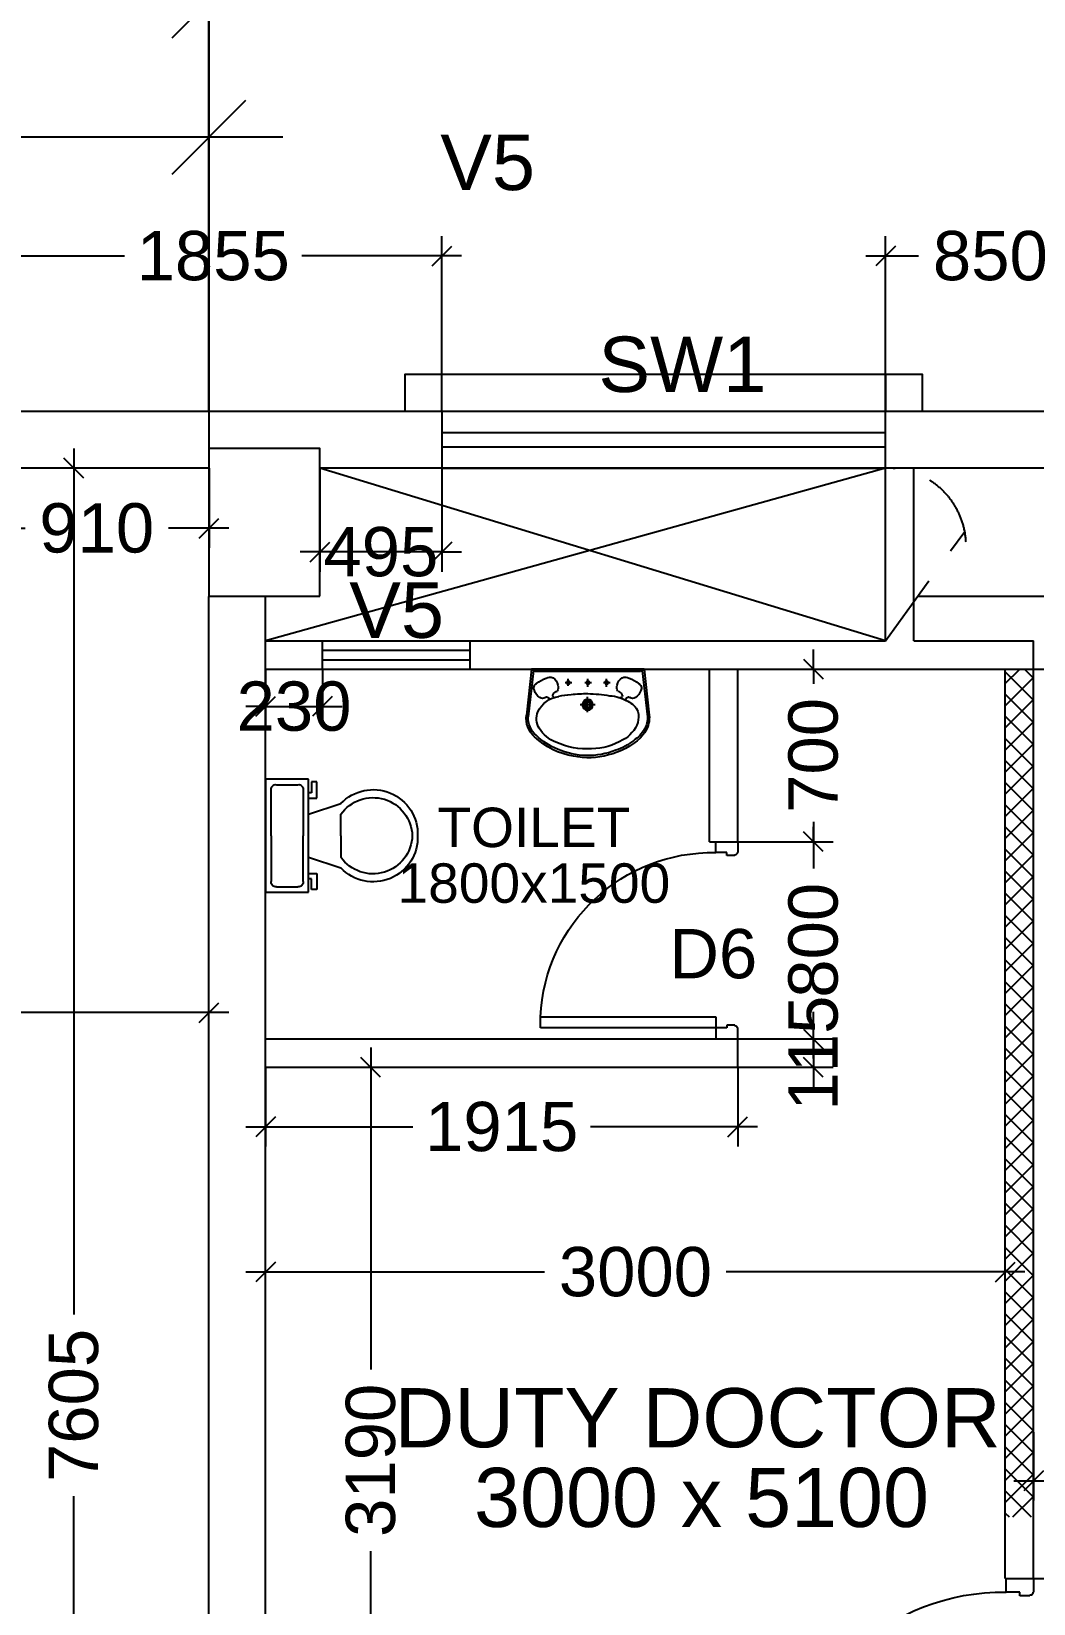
# Model space of a CAD drawing. Extents: x 7620542 to 7843793, y -6476226 to -6093835.
# Drawn here: x 7719659 to 7723724, y -6341852 to -6335474 of the extents above; entities that cross this region are included whole.
import ezdxf
from ezdxf.enums import TextEntityAlignment as Align

# ---------------------------------------------------------------- set-up
doc = ezdxf.new("R2010")
doc.units = 0
doc.header["$LTSCALE"] = 600
doc.header["$MEASUREMENT"] = 0
doc.header["$PDMODE"] = 35
doc.linetypes.add('DASHED', pattern=[0.75, 0.5, -0.25])
doc.layers.get('0').update_dxf_attribs({"linetype": 'CONTINUOUS'})
doc.layers.get('Defpoints').update_dxf_attribs({"linetype": 'CONTINUOUS'})
for name, color, linetype in [('chajja', 7, 'CONTINUOUS'), ('DIM', 8, 'CONTINUOUS'), ('DIM-TEXT', 8, 'CONTINUOUS'), ('DOOR', 32, 'CONTINUOUS'), ('Ele Proje.', 7, 'CONTINUOUS'), ('Fixed Glass', 171, 'CONTINUOUS'), ('joinery', 7, 'CONTINUOUS'), ('LA-column', 3, 'CONTINUOUS'), ('PARTI', 21, 'CONTINUOUS'), ('Parti Hat', 35, 'CONTINUOUS'), ('Room Dim', 1, 'CONTINUOUS'), ('TEXT', 6, 'CONTINUOUS'), ('Toi-Euip', 8, 'CONTINUOUS'), ('toi-fix', 46, 'CONTINUOUS'), ('Walls', 7, 'CONTINUOUS'), ('WIN', 151, 'CONTINUOUS'), ('Working Dim', 5, 'CONTINUOUS')]:
    doc.layers.add(name, color=color, linetype=linetype)
doc.styles.add('ari', font='arial.ttf')
doc.styles.add('ARIAL', font='arial.ttf')
doc.styles.add('RT', font='romant.shx')
doc.styles.get("Standard").update_dxf_attribs({"font": 'romans.shx'})
doc.dimstyles.new('int. dim', dxfattribs={"dimtxt": 450, "dimasz": 80, "dimexe": 80, "dimexo": 0, "dimgap": 70, "dimtad": 0, "dimdec": 0, "dimzin": 12, "dimdsep": 46, "dimtxsty": 'ari', "dimblk": 'OBLIQUE', "dimcen": 2, "dimdle": 80, "dimclrd": 256, "dimclre": 256, "dimclrt": 6, "dimadec": 0, "dimazin": 0, "dimtfac": 1, "dimtdec": 0, "dimtix": 1, "dimtmove": 2, "dimatfit": 3, "dimfxl": 1, "dimtolj": 1, "dimtzin": 0, "dimlwd": -1, "dimlwe": -1, "dimarcsym": 0})
doc.dimstyles.new('STANDARD$0', dxfattribs={"dimscale": 0, "dimtxt": 150, "dimasz": 125, "dimexe": 0.75, "dimexo": 1, "dimgap": 25, "dimtad": 1, "dimdec": 0, "dimdsep": 46, "dimtxsty": 'Standard', "dimblk1": 'DOT', "dimblk2": 'DOT', "dimsah": 1, "dimcen": 2.5, "dimclrd": 1, "dimclre": 1, "dimclrt": 3, "dimadec": 0, "dimazin": 0, "dimtfac": 1, "dimtdec": 0, "dimtmove": 0, "dimatfit": 3, "dimldrblk": 'DOT', "dimfxl": 1, "dimtolj": 1, "dimtzin": 0, "dimarcsym": 0})
doc.dimstyles.new('TEXT', dxfattribs={"dimscale": 0, "dimtxt": 600, "dimasz": 300, "dimexe": 300, "dimexo": 30, "dimgap": 50, "dimtad": 0, "dimdec": 0, "dimzin": 0, "dimdsep": 46, "dimtxsty": 'RT', "dimblk": 'OBLIQUE', "dimcen": 0.09, "dimdle": 300, "dimclrd": 256, "dimclre": 256, "dimclrt": 170, "dimadec": 0, "dimazin": 0, "dimtfac": 1, "dimtdec": 0, "dimtofl": 0, "dimtmove": 2, "dimatfit": 3, "dimfxl": 1, "dimfrac": 2, "dimtolj": 1, "dimtzin": 0, "dimlwd": -1, "dimlwe": -1, "dimarcsym": 0})

# ---------------------------------------------------------------- blocks, each defined once
blk = doc.blocks.new('_Oblique')
at = {"color": 0, "linetype": 'ByBlock', "lineweight": -2}
blk.add_line((-0.5, -0.5), (0.5, 0.5), dxfattribs=at)
blk = doc.blocks.new('*D517')
at = {"layer": 'Defpoints', "color": 0, "transparency": 16777216}
for p in [(7719468.5, -6336384.5), (7719468.5, -6337015.5, 42.5), (7721323.7, -6337015.4, 43.3)]:
    blk.add_point(p, dxfattribs=at)
at = {"layer": 'Working Dim', "transparency": 16777216}
for p, q in [((7719468.5, -6337015.5), (7719468.5, -6336304.5)), ((7721323.7, -6337015.4), (7721323.7, -6336304.5)), ((7719388.5, -6336384.5), (7720036.1, -6336384.5)), ((7721403.7, -6336384.5), (7720756.1, -6336384.5))]:
    blk.add_line(p, q, dxfattribs=at)
at = {"layer": 'Working Dim', "transparency": 16777216, "xscale": 80, "yscale": 80, "zscale": 80, "rotation": 180}
blk.add_blockref('_Oblique', (7719468.5, -6336384.5), dxfattribs=at)
at = {"layer": 'Working Dim', "transparency": 16777216, "xscale": 80, "yscale": 80, "zscale": 80}
blk.add_blockref('_Oblique', (7721323.7, -6336384.5), dxfattribs=at)
at = {"layer": 'Working Dim', "color": 6, "transparency": 16777216, "insert": (7720396.1, -6336384.5), "char_height": 200, "attachment_point": 5, "style": 'ari'}
blk.add_mtext('\\A1;1855', dxfattribs=at)
blk = doc.blocks.new('*D544')
at = {"layer": 'Defpoints', "color": 0, "transparency": 16777216}
for p in [(7720828.9, -6337245.4, 42), (7721323.7, -6337245.4, 43.3), (7720828.9, -6337585.5)]:
    blk.add_point(p, dxfattribs=at)
at = {"layer": 'Working Dim', "transparency": 16777216}
for p, q in [((7720828.9, -6337245.4), (7720828.9, -6337665.5)), ((7721323.7, -6337245.4), (7721323.7, -6337665.5)), ((7720828.9, -6337585.5), (7720748.9, -6337585.5)), ((7721323.7, -6337585.5), (7720828.9, -6337585.5)), ((7721323.7, -6337585.5), (7721403.7, -6337585.5))]:
    blk.add_line(p, q, dxfattribs=at)
at = {"layer": 'Working Dim', "transparency": 16777216, "xscale": 80, "yscale": 80, "zscale": 80}
blk.add_blockref('_Oblique', (7720828.9, -6337585.5), dxfattribs=at)
at = {"layer": 'Working Dim', "transparency": 16777216, "xscale": 80, "yscale": 80, "zscale": 80, "rotation": 180}
blk.add_blockref('_Oblique', (7721323.7, -6337585.5), dxfattribs=at)
at = {"layer": 'Working Dim', "color": 6, "transparency": 16777216, "insert": (7721076.3, -6337585.5), "char_height": 200, "attachment_point": 5, "style": 'ari'}
blk.add_mtext('\\A1;495', dxfattribs=at)
blk = doc.blocks.new('*D427')
at = {"layer": 'Defpoints', "color": 0, "transparency": 16777216}
for p in [(7716664.1, -6339454), (7716664.1, -6339679.3, 10.3), (7720378.9, -6339679.3, 5.1)]:
    blk.add_point(p, dxfattribs=at)
at = {"layer": 'Working Dim', "transparency": 16777216}
for p, q in [((7716664.1, -6339679.3), (7716664.1, -6339374)), ((7720378.9, -6339679.3), (7720378.9, -6339374)), ((7716584.1, -6339454), (7718152.2, -6339454)), ((7720458.9, -6339454), (7718890.8, -6339454))]:
    blk.add_line(p, q, dxfattribs=at)
at = {"layer": 'Working Dim', "transparency": 16777216, "xscale": 80, "yscale": 80, "zscale": 80, "rotation": 180}
blk.add_blockref('_Oblique', (7716664.1, -6339454), dxfattribs=at)
at = {"layer": 'Working Dim', "transparency": 16777216, "xscale": 80, "yscale": 80, "zscale": 80}
blk.add_blockref('_Oblique', (7720378.9, -6339454), dxfattribs=at)
at = {"layer": 'Working Dim', "color": 6, "transparency": 16777216, "insert": (7718521.5, -6339454), "char_height": 200, "attachment_point": 5, "style": 'ari'}
blk.add_mtext('\\A1;3715', dxfattribs=at)
blk = doc.blocks.new('*D836')
at = {"layer": 'Defpoints', "color": 0, "linetype": 'Continuous', "transparency": 16777216}
for p in [(7761439.3, -6335351), (7720379, -6337015.5), (7761439.3, -6337165.5, 3.9)]:
    blk.add_point(p, dxfattribs=at)
at = {"layer": 'DIM-TEXT', "transparency": 16777216}
for p, q in [((7720379, -6337015.5), (7720379, -6335051)), ((7761439.3, -6337165.5), (7761439.3, -6335051)), ((7720079, -6335351), (7734367.3, -6335351)), ((7761739.3, -6335351), (7747450.9, -6335351))]:
    blk.add_line(p, q, dxfattribs=at)
at = {"layer": 'DIM-TEXT', "linetype": 'Continuous', "transparency": 16777216, "xscale": 300, "yscale": 300, "zscale": 300, "rotation": 180}
blk.add_blockref('_Oblique', (7720379, -6335351), dxfattribs=at)
at = {"layer": 'DIM-TEXT', "linetype": 'Continuous', "transparency": 16777216, "xscale": 300, "yscale": 300, "zscale": 300}
blk.add_blockref('_Oblique', (7761439.3, -6335351), dxfattribs=at)
at = {"layer": 'DIM-TEXT', "color": 170, "linetype": 'Continuous', "transparency": 16777216, "insert": (7740909.1, -6335351), "char_height": 750, "attachment_point": 5, "style": 'ari'}
blk.add_mtext('\\A1;{\\H1.067x;M.I.C.U / I.C.U - (20 Beds)}', dxfattribs=at)
blk = doc.blocks.new('*D851')
at = {"layer": 'Defpoints', "color": 0, "transparency": 16777216}
for p in [(7761439.3, -6332733.4), (7641399, -6337015.4, 5.1), (7761439.3, -6337165.5, -25.1)]:
    blk.add_point(p, dxfattribs=at)
at = {"layer": 'DIM', "color": 8, "transparency": 16777216}
for p, q in [((7641399, -6337015.4), (7641399, -6332433.4)), ((7761439.3, -6337165.5), (7761439.3, -6332433.4)), ((7641099, -6332733.4), (7699470.2, -6332733.4)), ((7761739.3, -6332733.4), (7703368, -6332733.4))]:
    blk.add_line(p, q, dxfattribs=at)
at = {"layer": 'DIM', "color": 8, "transparency": 16777216, "xscale": 300, "yscale": 300, "zscale": 300, "rotation": 180}
blk.add_blockref('_Oblique', (7641399, -6332733.4), dxfattribs=at)
at = {"layer": 'DIM', "color": 8, "transparency": 16777216, "xscale": 300, "yscale": 300, "zscale": 300}
blk.add_blockref('_Oblique', (7761439.3, -6332733.4), dxfattribs=at)
at = {"layer": 'DIM', "color": 7, "transparency": 16777216, "insert": (7701419.1, -6332733.4), "char_height": 750, "attachment_point": 5, "style": 'ari'}
blk.add_mtext('\\A1;120.04m', dxfattribs=at)
blk = doc.blocks.new('*D854')
at = {"layer": 'Defpoints', "color": 0, "transparency": 16777216}
for p in [(7761439.3, -6333844.6), (7720379.1, -6337165.3), (7761439.3, -6337165.5)]:
    blk.add_point(p, dxfattribs=at)
at = {"layer": 'DIM', "color": 8, "transparency": 16777216}
for p, q in [((7720379.1, -6337165.3), (7720379.1, -6333544.6)), ((7761439.3, -6337165.5), (7761439.3, -6333544.6)), ((7720079.1, -6333844.6), (7739201.3, -6333844.6)), ((7761739.3, -6333844.6), (7742617.2, -6333844.6))]:
    blk.add_line(p, q, dxfattribs=at)
at = {"layer": 'DIM', "color": 8, "transparency": 16777216, "xscale": 300, "yscale": 300, "zscale": 300, "rotation": 180}
blk.add_blockref('_Oblique', (7720379.1, -6333844.6), dxfattribs=at)
at = {"layer": 'DIM', "color": 8, "transparency": 16777216, "xscale": 300, "yscale": 300, "zscale": 300}
blk.add_blockref('_Oblique', (7761439.3, -6333844.6), dxfattribs=at)
at = {"layer": 'DIM', "color": 7, "transparency": 16777216, "insert": (7740909.2, -6333844.6), "char_height": 750, "attachment_point": 5, "style": 'ari'}
blk.add_mtext('\\A1;41.06m', dxfattribs=at)
blk = doc.blocks.new('*D867')
at = {"layer": 'Defpoints', "color": 0, "transparency": 16777216}
for p in [(7720379.1, -6335903), (7716549.1, -6337015.4), (7720379.1, -6337015.4, -7.6)]:
    blk.add_point(p, dxfattribs=at)
at = {"layer": 'DIM', "color": 8, "transparency": 16777216}
for p, q in [((7716549.1, -6337015.4), (7716549.1, -6335603)), ((7720379.1, -6337015.4), (7720379.1, -6335603)), ((7716249.1, -6335903), (7717529.7, -6335903)), ((7720679.1, -6335903), (7719398.6, -6335903))]:
    blk.add_line(p, q, dxfattribs=at)
at = {"layer": 'DIM', "color": 8, "transparency": 16777216, "xscale": 300, "yscale": 300, "zscale": 300, "rotation": 180}
blk.add_blockref('_Oblique', (7716549.1, -6335903), dxfattribs=at)
at = {"layer": 'DIM', "color": 8, "transparency": 16777216, "xscale": 300, "yscale": 300, "zscale": 300}
blk.add_blockref('_Oblique', (7720379.1, -6335903), dxfattribs=at)
at = {"layer": 'DIM', "color": 7, "transparency": 16777216, "insert": (7718464.1, -6335903), "char_height": 500, "attachment_point": 5, "style": 'ari'}
blk.add_mtext('\\A1;3.83m', dxfattribs=at)
blk = doc.blocks.new('*D883')
at = {"layer": 'Defpoints', "color": 0, "transparency": 16777216}
for p in [(7723973.4, -6336384.5), (7723123.7, -6337015.4, 33.3), (7723973.4, -6337015.8, -14.8)]:
    blk.add_point(p, dxfattribs=at)
at = {"layer": 'Working Dim', "transparency": 16777216}
for p, q in [((7723123.7, -6337015.4), (7723123.7, -6336304.5)), ((7723973.4, -6337015.8), (7723973.4, -6336304.5)), ((7723043.7, -6336384.5), (7723257.8, -6336384.5)), ((7724053.4, -6336384.5), (7723839.3, -6336384.5))]:
    blk.add_line(p, q, dxfattribs=at)
at = {"layer": 'Working Dim', "transparency": 16777216, "xscale": 80, "yscale": 80, "zscale": 80, "rotation": 180}
blk.add_blockref('_Oblique', (7723123.7, -6336384.5), dxfattribs=at)
at = {"layer": 'Working Dim', "transparency": 16777216, "xscale": 80, "yscale": 80, "zscale": 80}
blk.add_blockref('_Oblique', (7723973.4, -6336384.5), dxfattribs=at)
at = {"layer": 'Working Dim', "color": 6, "transparency": 16777216, "insert": (7723548.6, -6336384.5), "char_height": 200, "attachment_point": 5, "style": 'ari'}
blk.add_mtext('\\A1;850', dxfattribs=at)
blk = doc.blocks.new('*D2118')
at = {"layer": 'Defpoints', "color": 0, "transparency": 16777216}
for p in [(7719851.6, -6337245.4), (7719830.7, -6344850.3), (7719851.6, -6344850.3)]:
    blk.add_point(p, dxfattribs=at)
at = {"layer": 'Working Dim', "transparency": 16777216}
for p, q in [((7719830.7, -6337165.4), (7719830.7, -6340679.3)), ((7719851.6, -6337245.4), (7719750.7, -6337245.4)), ((7719830.7, -6344930.3), (7719830.7, -6341416.4)), ((7719851.6, -6344850.3), (7719750.7, -6344850.3))]:
    blk.add_line(p, q, dxfattribs=at)
at = {"layer": 'Working Dim', "transparency": 16777216, "xscale": 80, "yscale": 80, "zscale": 80}
for p, rotation in [((7719830.7, -6337245.4), 90), ((7719830.7, -6344850.3), 270)]:
    blk.add_blockref('_Oblique', p, dxfattribs=dict(at, rotation=rotation))
at = {"layer": 'Working Dim', "color": 6, "transparency": 16777216, "insert": (7719830.7, -6341047.9), "char_height": 200, "attachment_point": 5, "rotation": 90, "style": 'ari'}
blk.add_mtext('\\A1;7605', dxfattribs=at)
blk = doc.blocks.new('1000')
at = {"layer": 'DOOR'}
for p, q in [((0, -100), (0, 0)), ((0, 0), (49.7, 0)), ((49.7, 0), (49.7, -2.2)), ((63.2, -49.5), (49.7, -49.5)), ((49.7, -49.5), (49.7, -100)), ((63.2, -13.5), (61, -13.5)), ((63.2, -13.5), (63.2, -49.5)), ((836.8, -13.5), (836.8, -49.5)), ((836.8, -13.5), (839, -13.5)), ((836.8, -49.5), (850.3, -49.5)), ((850.3, 0), (850.3, -2.2)), ((900, 0), (850.3, 0)), ((850.3, -49.5), (850.3, -100)), ((900, -100), (900, 0)), ((49.7, -100), (0, -100)), ((49.7, -100), (49.7, -900.6)), ((100.2, -100), (49.7, -100)), ((100.2, -900.6), (100.2, -100)), ((850.3, -100), (900, -100)), ((49.7, -900.6), (100.2, -900.6))]:
    blk.add_line(p, q, dxfattribs=at)
for centre, major_axis, start_param, end_param in [((49.7, -13.5), (-7.95, 7.95), 3.926991, 5.497787), ((850.3, -13.5), (7.95, 7.95), 0.785398, 2.356194)]:
    blk.add_ellipse(centre, major_axis=major_axis, ratio=1, start_param=start_param, end_param=end_param, dxfattribs=at)
at = {"layer": 'DOOR', "color": 145}
blk.add_ellipse((64.3, -115.3), major_axis=(-519.7, 589.8), ratio=1, start_param=2.464943, end_param=4.009476, dxfattribs=at)
blk = doc.blocks.new('A$C70ED7303')
at = {"layer": 'toi-fix', "color": 8}
for p, q in [((0, 0), (229, 0)), ((229, 0), (229, -174.4)), ((-229, 0), (0, 0)), ((-229, -174.4), (-229, 0)), ((-207.2, -43.6), (-207.2, -130.8)), ((0, -21.8), (-185.4, -21.8)), ((0, -21.8), (185.4, -21.8)), ((207.2, -43.6), (207.2, -130.8)), ((229, -174.4), (-229, -174.4)), ((-218.1, -207.2), (-218.1, -185.4)), ((-218.1, -185.4), (-174.4, -185.4)), ((-185.4, -152.6), (0, -152.6)), ((-174.4, -185.4), (-174.4, -174.4)), ((-152.6, -174.4), (-152.6, -207.2)), ((-87.2, -174.4), (-130.8, -305.3)), ((185.4, -152.6), (0, -152.6)), ((87.2, -174.4), (130.8, -305.3)), ((152.6, -174.4), (152.6, -207.2)), ((174.4, -185.4), (174.4, -174.4)), ((218.1, -185.4), (174.4, -185.4)), ((218.1, -207.2), (218.1, -185.4)), ((-152.6, -207.2), (-218.1, -207.2)), ((152.6, -207.2), (218.1, -207.2)), ((0, -305.3), (-87.2, -305.3)), ((0, -305.3), (87.2, -305.3))]:
    blk.add_line(p, q, dxfattribs=at)
for centre, major_axis, start_param, end_param in [((-188.1, -40.9), (13.6, -13.6), 2.214297, 4.068888), ((188.1, -40.9), (13.6, -13.6), 0.643501, 2.498091), ((-188.1, -133.6), (-13.6, -13.6), 5.35589, 7.21048), ((188.1, -133.6), (-13.6, -13.6), 0.643501, 2.498091), ((-6.6, -436.2), (-127.6, -127.6), 4.686239, 7.105146), ((4.7, -435.5), (-112.7, -112.7), 4.541602, 7.039318), ((6.6, -436.2), (55.8, -171.6), -0.351019, 2.067888), ((-4.7, -435.5), (-112.7, -112.7), 0.814663, 3.31238)]:
    blk.add_ellipse(centre, major_axis=major_axis, ratio=1, start_param=start_param, end_param=end_param, dxfattribs=at)
blk = doc.blocks.new('*D2273')
at = {"layer": 'Defpoints', "color": 0, "transparency": 16777216}
for p in [(7723723.9, -6341156.8, 3.4), (7735781.4, -6341156.8, 3.4), (7735781.4, -6341353.9)]:
    blk.add_point(p, dxfattribs=at)
at = {"layer": 'Working Dim', "transparency": 16777216}
for p, q in [((7723723.9, -6341156.8), (7723723.9, -6341433.9)), ((7735781.4, -6341156.8), (7735781.4, -6341433.9)), ((7723643.9, -6341353.9), (7729316.1, -6341353.9)), ((7735861.4, -6341353.9), (7730189.2, -6341353.9))]:
    blk.add_line(p, q, dxfattribs=at)
at = {"layer": 'Working Dim', "transparency": 16777216, "xscale": 80, "yscale": 80, "zscale": 80, "rotation": 180}
blk.add_blockref('_Oblique', (7723723.9, -6341353.9), dxfattribs=at)
at = {"layer": 'Working Dim', "transparency": 16777216, "xscale": 80, "yscale": 80, "zscale": 80}
blk.add_blockref('_Oblique', (7735781.4, -6341353.9), dxfattribs=at)
at = {"layer": 'Working Dim', "color": 6, "transparency": 16777216, "insert": (7729752.6, -6341353.9), "char_height": 200, "attachment_point": 5, "style": 'ari'}
blk.add_mtext('\\A1;12060', dxfattribs=at)
blk = doc.blocks.new('*D2536')
at = {"layer": 'Defpoints', "color": 0, "transparency": 16777216}
for p in [(7719468.2, -6337245.4, -14.8), (7720379.1, -6337245.4, -14.8), (7720379.1, -6337489.1)]:
    blk.add_point(p, dxfattribs=at)
at = {"layer": 'Working Dim', "transparency": 16777216}
for p, q in [((7719468.2, -6337245.4), (7719468.2, -6337569.1)), ((7720379.1, -6337245.4), (7720379.1, -6337569.1)), ((7719388.2, -6337489.1), (7719633.1, -6337489.1)), ((7720459.1, -6337489.1), (7720214.3, -6337489.1))]:
    blk.add_line(p, q, dxfattribs=at)
at = {"layer": 'Working Dim', "transparency": 16777216, "xscale": 80, "yscale": 80, "zscale": 80, "rotation": 180}
blk.add_blockref('_Oblique', (7719468.2, -6337489.1), dxfattribs=at)
at = {"layer": 'Working Dim', "transparency": 16777216, "xscale": 80, "yscale": 80, "zscale": 80}
blk.add_blockref('_Oblique', (7720379.1, -6337489.1), dxfattribs=at)
at = {"layer": 'Working Dim', "color": 6, "transparency": 16777216, "insert": (7719923.7, -6337489.1), "char_height": 200, "attachment_point": 5, "style": 'ari'}
blk.add_mtext('\\A1;910', dxfattribs=at)
blk = doc.blocks.new('A$C1E9F72C1')
at = {"layer": 'Toi-Euip', "color": 8}
for p, q in [((-228.2, 0), (-249, -186.3)), ((-228.2, 0), (228.2, 0)), ((228.2, 0), (249, -186.3)), ((-220.9, -6.6), (-241.8, -193.1)), ((-212.9, -9.7), (208.6, -9.7)), ((-63.8, -54.9), (-90.3, -54.9)), ((-76, -72.5), (-76, -39.7)), ((11.6, -54.9), (-14.9, -54.9)), ((-0.6, -72.5), (-0.6, -39.7)), ((91.5, -54.9), (65.1, -54.9)), ((79.3, -67.3), (79.3, -39.7)), ((220.8, -6.2), (241.8, -193.1)), ((0.9, -174.9), (0.9, -113)), ((-29.6, -144.6), (31.2, -144.6))]:
    blk.add_line(p, q, dxfattribs=at)
for centre, radius in [((-76, -54.9), 6.49), ((-0.6, -54.9), 6.49), ((79.3, -54.9), 6.49), ((0.9, -144.6), 21.7), ((0.9, -144.6), 15.6), ((0.9, -144.6), 11)]:
    blk.add_circle(centre, radius, dxfattribs=at)
for centre, radius, start, end in [((-208.1, 14.7), 24.9, 216.2215, 258.85487), ((207.9, 16.2), 26, 271.42036, 321.25129), ((-196.3, -76.7), 20.9, 116.80905, 207.50919), ((-125, -156.3), 127.2, 109.58641, 129.40175), ((-151.5, -66.7), 34.3, 68.64386, 118.08079), ((-167.5, -75.4), 49.6, 12.80704, 54.9415), ((169.6, -75.4), 49.6, 125.0585, 167.19296), ((153.6, -66.7), 34.3, 61.91921, 111.35614), ((127.1, -156.3), 127.2, 50.59825, 70.41359), ((198.5, -76.7), 20.9, 332.49081, 63.19095), ((-160.4, -68.2), 57.4, 198.35041, 235.03309), ((-181.8, -101.4), 18, 230.4642, 309.53581), ((-164.3, -121.5), 8.67, 53.89261, 133.95969), ((-76.5, -275.6), 168.3, 94.02807, 120.40977), ((-162.9, -122.5), 8.8, 329.67126, 65.48955), ((-131.5, -107.7), 8.62, 142.69611, 276.84736), ((-114.5, -115.3), 27, 106.38602, 151.72849), ((-150, -73.3), 32.2, 330.07912, 16.03456), ((34.9, -905.9), 807.6, 92.47999, 98.77724), ((-3.2, -837.5), 738.4, 84.45177, 89.75687), ((46.1, -400.7), 299, 76.17326, 85.7679), ((102.1, -220), 110.7, 24.97787, 81.97978), ((152.1, -73.3), 32.2, 163.96544, 209.92088), ((116.6, -115.3), 27, 28.27151, 73.61398), ((134.9, -107.4), 7.45, 281.31974, 41.70163), ((164.3, -121.7), 7.8, 112.06932, 194.84772), ((166.5, -121.5), 8.67, 46.04031, 126.10739), ((183.9, -101.4), 18, 230.46419, 309.5358), ((162.5, -68.2), 57.4, 304.96691, 341.64959), ((-165.7, -196.5), 84, 173.00409, 196.76082), ((-110.1, -193), 95.5, 167.34537, 194.41456), ((-129.4, -204.5), 80.8, 113.61868, 156.30705), ((136.7, -201.5), 71.5, 327.59194, 23.22206), ((149.6, -199.6), 100.3, 311.38312, 7.60576), ((-141.4, -199.1), 106.9, 191.44792, 227.66), ((-163.3, -200.1), 78.8, 174.85979, 213.20886), ((-120.4, -183.5), 124.2, 208.78543, 238.15851), ((-82.7, -174.7), 127.1, 199.30539, 242.2025), ((77.5, -165.5), 140.9, 291.68677, 328.13967), ((146.7, -197.7), 95.2, 311.91048, 2.7762), ((-15.6, -66.9), 289.4, 226.88006, 256.31993), ((-54.2, -135.8), 202, 229.31459, 253.01061), ((-13.2, -73.3), 249.6, 238.9436, 269.48126), ((4.7, -23.5), 300.1, 266.15461, 294.58929), ((11.5, -60.2), 296.4, 278.97703, 313.61545), ((18.1, -68), 277.7, 292.33265, 313.78267), ((0.4, -45.6), 305.3, 248.15029, 293.80492), ((-3.9, -83.4), 276.6, 253.14844, 282.86095)]:
    blk.add_arc(centre, radius, start, end, dxfattribs=at)
blk = doc.blocks.new('*D2596')
at = {"layer": 'Defpoints', "color": 0, "transparency": 16777216}
for p in [(7720608.9, -6339675.8, -11.1), (7722523.9, -6339675.8, -11.1), (7722523.9, -6339917.8)]:
    blk.add_point(p, dxfattribs=at)
at = {"layer": 'Working Dim', "transparency": 16777216}
for p, q in [((7720608.9, -6339675.8), (7720608.9, -6339997.8)), ((7722523.9, -6339675.8), (7722523.9, -6339997.8)), ((7720528.9, -6339917.8), (7721206.4, -6339917.8)), ((7722603.9, -6339917.8), (7721926.4, -6339917.8))]:
    blk.add_line(p, q, dxfattribs=at)
at = {"layer": 'Working Dim', "transparency": 16777216, "xscale": 80, "yscale": 80, "zscale": 80, "rotation": 180}
blk.add_blockref('_Oblique', (7720608.9, -6339917.8), dxfattribs=at)
at = {"layer": 'Working Dim', "transparency": 16777216, "xscale": 80, "yscale": 80, "zscale": 80}
blk.add_blockref('_Oblique', (7722523.9, -6339917.8), dxfattribs=at)
at = {"layer": 'Working Dim', "color": 6, "transparency": 16777216, "insert": (7721566.4, -6339917.8), "char_height": 200, "attachment_point": 5, "style": 'ari'}
blk.add_mtext('\\A1;1915', dxfattribs=at)
blk = doc.blocks.new('*D2597')
at = {"layer": 'Defpoints', "color": 0, "transparency": 16777216}
for p in [(7722523.9, -6338060.8, -11.1), (7722523.8, -6338760.9, -10.4), (7722830.6, -6338760.9)]:
    blk.add_point(p, dxfattribs=at)
at = {"layer": 'Working Dim', "transparency": 16777216}
for p, q in [((7722830.6, -6338060.8), (7722830.6, -6337980.8)), ((7722523.9, -6338060.8), (7722910.6, -6338060.8)), ((7722830.6, -6338060.8), (7722830.6, -6338121)), ((7722830.6, -6338760.9), (7722830.6, -6338700.6)), ((7722523.8, -6338760.9), (7722910.6, -6338760.9)), ((7722830.6, -6338760.9), (7722830.6, -6338840.9))]:
    blk.add_line(p, q, dxfattribs=at)
at = {"layer": 'Working Dim', "transparency": 16777216, "xscale": 80, "yscale": 80, "zscale": 80}
for p, rotation in [((7722830.6, -6338060.8), 270), ((7722830.6, -6338760.9), 90)]:
    blk.add_blockref('_Oblique', p, dxfattribs=dict(at, rotation=rotation))
at = {"layer": 'Working Dim', "color": 6, "transparency": 16777216, "insert": (7722830.6, -6338410.8), "char_height": 200, "attachment_point": 5, "rotation": 90, "style": 'ari'}
blk.add_mtext('\\A1;700', dxfattribs=at)
blk = doc.blocks.new('*D2598')
at = {"layer": 'Defpoints', "color": 0, "transparency": 16777216}
for p in [(7722523.8, -6338760.9, -10.4), (7722523.9, -6339560.8, -10.4), (7722830.6, -6339560.8)]:
    blk.add_point(p, dxfattribs=at)
at = {"layer": 'Working Dim', "transparency": 16777216}
for p, q in [((7722830.6, -6338680.9), (7722830.6, -6338870.1)), ((7722523.8, -6338760.9), (7722910.6, -6338760.9)), ((7722830.6, -6339640.8), (7722830.6, -6339451.6)), ((7722523.9, -6339560.8), (7722910.6, -6339560.8))]:
    blk.add_line(p, q, dxfattribs=at)
at = {"layer": 'Working Dim', "transparency": 16777216, "xscale": 80, "yscale": 80, "zscale": 80}
for p, rotation in [((7722830.6, -6338760.9), 90), ((7722830.6, -6339560.8), 270)]:
    blk.add_blockref('_Oblique', p, dxfattribs=dict(at, rotation=rotation))
at = {"layer": 'Working Dim', "color": 6, "transparency": 16777216, "insert": (7722830.6, -6339160.8), "char_height": 200, "attachment_point": 5, "rotation": 90, "style": 'ari'}
blk.add_mtext('\\A1;800', dxfattribs=at)
blk = doc.blocks.new('*D2599')
at = {"layer": 'Defpoints', "color": 0, "transparency": 16777216}
for p in [(7722523.9, -6339560.8, -10.4), (7722523.9, -6339675.8), (7722830.6, -6339675.8)]:
    blk.add_point(p, dxfattribs=at)
at = {"layer": 'Working Dim', "transparency": 16777216}
for p, q in [((7722830.6, -6339560.8), (7722830.6, -6339480.8)), ((7722523.9, -6339560.8), (7722910.6, -6339560.8)), ((7722830.6, -6339560.8), (7722830.6, -6339675.8)), ((7722523.9, -6339675.8), (7722910.6, -6339675.8)), ((7722830.6, -6339675.8), (7722830.6, -6339755.8))]:
    blk.add_line(p, q, dxfattribs=at)
at = {"layer": 'Working Dim', "transparency": 16777216, "xscale": 80, "yscale": 80, "zscale": 80}
for p, rotation in [((7722830.6, -6339560.8), 270), ((7722830.6, -6339675.8), 90)]:
    blk.add_blockref('_Oblique', p, dxfattribs=dict(at, rotation=rotation))
at = {"layer": 'Working Dim', "color": 6, "transparency": 16777216, "insert": (7722830.6, -6339618.3), "char_height": 200, "attachment_point": 5, "rotation": 90, "style": 'ari'}
blk.add_mtext('\\A1;115', dxfattribs=at)
blk = doc.blocks.new('*D2600')
at = {"layer": 'Defpoints', "color": 0, "transparency": 16777216}
for p in [(7723723.9, -6338060.8, -11.4), (7723723.9, -6341750.6, -22.1), (7724112.2, -6341750.6)]:
    blk.add_point(p, dxfattribs=at)
at = {"layer": 'Working Dim', "transparency": 16777216}
for p, q in [((7724112.2, -6337980.8), (7724112.2, -6339537.5)), ((7723723.9, -6338060.8), (7724192.2, -6338060.8)), ((7724112.2, -6341830.6), (7724112.2, -6340273.9)), ((7723723.9, -6341750.6), (7724192.2, -6341750.6))]:
    blk.add_line(p, q, dxfattribs=at)
at = {"layer": 'Working Dim', "transparency": 16777216, "xscale": 80, "yscale": 80, "zscale": 80}
for p, rotation in [((7724112.2, -6338060.8), 90), ((7724112.2, -6341750.6), 270)]:
    blk.add_blockref('_Oblique', p, dxfattribs=dict(at, rotation=rotation))
at = {"layer": 'Working Dim', "color": 6, "transparency": 16777216, "insert": (7724112.2, -6339905.7), "char_height": 200, "attachment_point": 5, "rotation": 90, "style": 'ari'}
blk.add_mtext('\\A1;3690', dxfattribs=at)
blk = doc.blocks.new('*D2605')
at = {"layer": 'Defpoints', "color": 0, "transparency": 16777216}
for p in [(7723608.9, -6340506.5), (7720608.9, -6340552.1, -14.8), (7723608.9, -6340552.1, -18.6)]:
    blk.add_point(p, dxfattribs=at)
at = {"layer": 'Working Dim', "transparency": 16777216}
for p, q in [((7720608.9, -6340552.1), (7720608.9, -6340426.5)), ((7723608.9, -6340552.1), (7723608.9, -6340426.5)), ((7720528.9, -6340506.5), (7721740.7, -6340506.5)), ((7723688.9, -6340506.5), (7722477.1, -6340506.5))]:
    blk.add_line(p, q, dxfattribs=at)
at = {"layer": 'Working Dim', "transparency": 16777216, "xscale": 80, "yscale": 80, "zscale": 80, "rotation": 180}
blk.add_blockref('_Oblique', (7720608.9, -6340506.5), dxfattribs=at)
at = {"layer": 'Working Dim', "transparency": 16777216, "xscale": 80, "yscale": 80, "zscale": 80}
blk.add_blockref('_Oblique', (7723608.9, -6340506.5), dxfattribs=at)
at = {"layer": 'Working Dim', "color": 6, "transparency": 16777216, "insert": (7722108.9, -6340506.5), "char_height": 200, "attachment_point": 5, "style": 'ari'}
blk.add_mtext('\\A1;3000', dxfattribs=at)
blk = doc.blocks.new('*D2606')
at = {"layer": 'Defpoints', "color": 0, "transparency": 16777216}
for p in [(7720951.5, -6339675.8, -11.1), (7720951.5, -6342865.6, -11.4), (7721035.1, -6342865.6)]:
    blk.add_point(p, dxfattribs=at)
at = {"layer": 'Working Dim', "transparency": 16777216}
for p, q in [((7721035.1, -6339595.8), (7721035.1, -6340902.4)), ((7720951.5, -6339675.8), (7721115.1, -6339675.8)), ((7721035.1, -6342945.6), (7721035.1, -6341638.9)), ((7720951.5, -6342865.6), (7721115.1, -6342865.6))]:
    blk.add_line(p, q, dxfattribs=at)
at = {"layer": 'Working Dim', "transparency": 16777216, "xscale": 80, "yscale": 80, "zscale": 80}
for p, rotation in [((7721035.1, -6339675.8), 90), ((7721035.1, -6342865.6), 270)]:
    blk.add_blockref('_Oblique', p, dxfattribs=dict(at, rotation=rotation))
at = {"layer": 'Working Dim', "color": 6, "transparency": 16777216, "insert": (7721035.1, -6341270.7), "char_height": 200, "attachment_point": 5, "rotation": 90, "style": 'ari'}
blk.add_mtext('\\A1;3190', dxfattribs=at)
blk = doc.blocks.new('*D2607')
at = {"layer": 'Defpoints', "color": 0, "transparency": 16777216}
for p in [(7720608.9, -6338060.8, -14.8), (7720839, -6338060.8, -9.7), (7720839, -6338212.2)]:
    blk.add_point(p, dxfattribs=at)
at = {"layer": 'Working Dim', "transparency": 16777216}
for p, q in [((7720608.9, -6338060.8), (7720608.9, -6338292.2)), ((7720839, -6338060.8), (7720839, -6338292.2)), ((7720608.9, -6338212.2), (7720528.9, -6338212.2)), ((7720608.9, -6338212.2), (7720839, -6338212.2)), ((7720839, -6338212.2), (7720919, -6338212.2))]:
    blk.add_line(p, q, dxfattribs=at)
at = {"layer": 'Working Dim', "transparency": 16777216, "xscale": 80, "yscale": 80, "zscale": 80}
blk.add_blockref('_Oblique', (7720608.9, -6338212.2), dxfattribs=at)
at = {"layer": 'Working Dim', "transparency": 16777216, "xscale": 80, "yscale": 80, "zscale": 80, "rotation": 180}
blk.add_blockref('_Oblique', (7720839, -6338212.2), dxfattribs=at)
at = {"layer": 'Working Dim', "color": 6, "transparency": 16777216, "insert": (7720723.9, -6338212.2), "char_height": 200, "attachment_point": 5, "style": 'ari'}
blk.add_mtext('\\A1;230', dxfattribs=at)

msp = doc.modelspace()

# ---------------------------------------------------------------- hatches: boundary and pattern name
at = {"layer": 'Parti Hat'}
h = msp.add_hatch(dxfattribs=at)
h.set_pattern_fill('ANSI37', color=10, scale=20, angle=-90, style=0)
h.set_pattern_definition([(315, (10793084.053, -3203268.15), (44.9012806, 44.9012806), []), (45, (10793084.053, -3203268.15), (-44.9012806, 44.9012806), [])])
h.paths.add_polyline_path([(7723608.878, -6342980.582), (7723608.878, -6343095.582), (7723723.878, -6343095.582), (7723723.878, -6342750.582), (7723608.878, -6342750.582), (7723608.878, -6342865.582), (7720608.878, -6342865.582), (7720608.878, -6342980.582)])
h.paths.add_polyline_path([(7723608.878, -6347700.684), (7723723.878, -6347700.684), (7723723.878, -6344345.582), (7723608.878, -6344345.582)])
h.paths.add_polyline_path([(7723723.878, -6338060.78), (7723608.878, -6338060.78), (7723608.878, -6341500.582), (7723723.878, -6341500.582)])

# ---------------------------------------------------------------- linework, layer by layer
at = {"layer": 'chajja'}
msp.add_line((7750548.695, -6337015.883, -14.83), (7716348.786, -6337015.32, -14.83), dxfattribs=at)
at = {"layer": 'DOOR', "linetype": 'DASHED'}
msp.add_line((7723123.411, -6337945.78, -14.83), (7723444.697, -6337501.784, -14.83), dxfattribs=at)
msp.add_arc((7723133.914, -6337562.287, -14.83), 316.618, 3.3647116, 91.9010154, dxfattribs=at)
at = {"layer": 'Ele Proje.', "elevation": -14.83}
for points in [[(7721323.186, -6337015.402), (7721323.186, -6336865.402), (7721173.186, -6336865.402), (7721173.186, -6337015.402)], [(7723273.186, -6337015.402), (7723273.186, -6336865.402), (7723123.186, -6336865.402), (7723123.186, -6337015.402)]]:
    msp.add_lwpolyline(points, dxfattribs=at)
at = {"layer": 'Fixed Glass'}
msp.add_line((7721323.186, -6337100.852, -14.83), (7723123.186, -6337100.852, -14.83), dxfattribs=at)
at = {"layer": 'Fixed Glass', "elevation": -14.83}
msp.add_lwpolyline([(7721323.186, -6337015.402), (7721323.186, -6337245.402), (7723123.186, -6337245.402), (7723123.186, -6337015.402)], close=True, dxfattribs=at)
msp.add_lwpolyline([(7723123.186, -6337159.951), (7721323.186, -6337159.951)], dxfattribs=at)
at = {"layer": 'LA-column', "color": 2, "elevation": -9.699}
msp.add_lwpolyline([(7720828.968, -6337765.431), (7720828.968, -6337165.431), (7720378.968, -6337165.431), (7720378.968, -6337765.431)], close=True, dxfattribs=at)
at = {"layer": 'PARTI'}
for p, q in [((7747953.872, -6337765.578, -11.41), (7723253.902, -6337765.45, -13.799)), ((7723608.878, -6341750.581, -22.128), (7723723.878, -6341750.581, -22.128))]:
    msp.add_line(p, q, dxfattribs=at)
at = {"layer": 'PARTI', "extrusion": (-0.000145144, -2.25159e-17, 1)}
for p, q in [((7723608.878, -6341750.581, -22.128), (7723608.878, -6338060.78, -11.41)), ((7723723.878, -6341750.581, -22.128), (7723723.878, -6338060.78, -11.41))]:
    msp.add_line(p, q, dxfattribs=at)
at = {"layer": 'Walls', "color": 8}
msp.add_line((7723123.186, -6336865.402, -14.83), (7721323.186, -6336865.402, -14.83), dxfattribs=at)
at = {"layer": 'Walls'}
for p, q in [((7720378.608, -6337245.386, -14.83), (7716928.876, -6337245.329, -14.83)), ((7726472.962, -6337245.486, -14.83), (7720828.608, -6337245.393, -14.83)), ((7723123.411, -6337945.78, -14.83), (7723123.411, -6337245.843, -14.83)), ((7723238.411, -6337945.78, -14.83), (7723238.411, -6337245.843, -14.83)), ((7720378.878, -6344480.515, -14.83), (7720378.878, -6337765.466, -14.83)), ((7720608.875, -6344480.515, -14.83), (7720608.875, -6337765.466, -14.83)), ((7722408.878, -6338760.857, -10.384), (7722523.878, -6338760.857, -10.384)), ((7720608.878, -6339560.763, -11.128), (7722523.878, -6339560.763, -11.128)), ((7720608.878, -6339675.763, -11.128), (7722523.878, -6339675.763, -11.128))]:
    msp.add_line(p, q, dxfattribs=at)
at = {"layer": 'Walls', "linetype": 'Continuous'}
for p, q in [((7720608.608, -6337945.78, -14.83), (7723123.411, -6337945.78, -12.069)), ((7723238.411, -6337945.78, -11.943), (7723723.878, -6337945.78, -11.41)), ((7720608.608, -6338060.78, -14.83), (7723723.878, -6338060.78, -11.41))]:
    msp.add_line(p, q, dxfattribs=at)
at = {"layer": 'Walls', "linetype": 'Continuous', "extrusion": (-0.000145144, -2.24981e-17, 1)}
msp.add_line((7723723.878, -6338060.78, -11.41), (7723723.878, -6337945.78, -11.41), dxfattribs=at)
at = {"layer": 'Walls', "extrusion": (-0.000145144, -2.25159e-17, 1)}
for p, q in [((7722408.878, -6338760.857, -10.384), (7722408.878, -6338060.763, -11.128)), ((7722523.878, -6338760.857, -10.384), (7722523.878, -6338060.78, -11.128)), ((7722523.878, -6339675.763, -11.128), (7722523.878, -6339560.763, -11.128))]:
    msp.add_line(p, q, dxfattribs=at)
at = {"layer": 'WIN', "linetype": 'Continuous'}
for p, q in [((7720838.959, -6337945.78, -9.699), (7721438.959, -6337945.78, -9.699)), ((7720838.959, -6338060.78, -9.699), (7720838.959, -6337945.78, -9.699)), ((7721438.959, -6338060.78, -9.699), (7721438.959, -6337945.78, -9.699)), ((7720838.959, -6338060.78, -9.699), (7721438.959, -6338060.78, -9.699))]:
    msp.add_line(p, q, dxfattribs=at)
at = {"layer": 'WIN', "linetype": 'DASHED', "ltscale": 300}
for p, q in [((7720838.959, -6337984.113, -9.699), (7721438.959, -6337984.113, -9.699)), ((7720838.959, -6338022.447, -9.699), (7721438.959, -6338022.447, -9.699))]:
    msp.add_line(p, q, dxfattribs=at)
at = {"layer": 'Working Dim'}
for p, q in [((7723123.186, -6337245.843, -13.748), (7720608.875, -6337945.78, 686.848)), ((7723123.411, -6337945.78, -720.389), (7720828.872, -6337245.393, -15.071))]:
    msp.add_line(p, q, dxfattribs=at)

# ---------------------------------------------------------------- block references
at = {"layer": 'DOOR', "linetype": 'Continuous'}
for p, xscale, yscale, zscale, rotation in [((7722523.878, -6339560.763, -10.384), -0.8887847445439778, 0.8887847424484789, 0.8887847435229757, 269.9999869267269), ((7723723.873, -6342750.581, -22.128), -1.111111128702789, 1.11111112870276, 1.11111112870279, 269.9999867451644)]:
    msp.add_blockref('1000', p, dxfattribs=dict(at, xscale=xscale, yscale=yscale, zscale=zscale, rotation=rotation))
at = {"layer": 'Toi-Euip', "xscale": -1}
msp.add_blockref('A$C1E9F72C1', (7721915.888, -6338060.78, -13.395), dxfattribs=at)
at = {"layer": 'toi-fix', "linetype": 'Continuous', "xscale": -1, "rotation": 90}
msp.add_blockref('A$C70ED7303', (7720608.878, -6338736.731, -10.384), dxfattribs=at)

# ---------------------------------------------------------------- texts
at = {"layer": 'joinery'}
for s, height, style, p in [('V5', 225, 'ari', (7721509.343, -6336117.196, -11.41)), ('SW1', 225, 'ari', (7722299.235, -6336936.567, -14.83)), ('V5', 225, 'ari', (7721140.249, -6337933.938, -2274.466)), ('D6', 200, 'ARIAL', (7722424.46, -6339315.024, -10.384))]:
    msp.add_text(s, height=height, dxfattribs=dict(at, style=style)).set_placement(p, align=Align.CENTER)
at = {"layer": 'Room Dim', "style": 'ARIAL'}
for s, height, p in [('1800x1500', 160, (7721696.95, -6339008.803, -10.384)), ('3000 x 5100', 240, (7722376.922, -6341541.188, -10.666))]:
    msp.add_text(s, height=height, dxfattribs=at).set_placement(p, align=Align.CENTER)
at = {"layer": 'TEXT', "color": 7, "style": 'ARIAL'}
for s, height, p in [('TOILET', 160, (7721696.95, -6338782.803, -10.384)), ('DUTY DOCTOR', 240, (7722361.308, -6341217.943, -10.666))]:
    msp.add_text(s, height=height, dxfattribs=at).set_placement(p, align=Align.CENTER)

# ---------------------------------------------------------------- dimensions: what is measured, and where the dimension line sits
at = {"layer": 'DIM'}
for base, p1, p2, override, picture, middle in [((7761439.285, -6332733.427, -14.83), (7641399.003, -6337015.366, -9.699), (7761439.285, -6337165.48, -39.948), {"dimscale": 1, "dimtxt": 750, "dimasz": 300, "dimexe": 300, "dimexo": 0, "dimgap": 1, "dimtad": 0, "dimdec": 2, "dimlfac": 0.001, "dimzin": 0, "dimpost": 'm', "dimtxsty": 'ari', "dimblk1": 'Oblique', "dimblk2": 'Oblique', "dimcen": 0, "dimdle": 300, "dimclrd": 8, "dimclre": 8, "dimclrt": 7, "dimadec": 2, "dimtdec": 2, "dimtmove": 2, "dimfxl": 0.75, "dimfrac": 1, "dimlwd": 65535, "dimlwe": 65535}, '*D851', (7701419.144, -6332733.427, -14.83)), ((7761439.285, -6333844.636, -14.83), (7720379.146, -6337165.318, -14.83), (7761439.285, -6337165.48, -14.83), {"dimscale": 1, "dimtxt": 750, "dimasz": 300, "dimexe": 300, "dimexo": 0, "dimgap": 1, "dimtad": 0, "dimdec": 2, "dimlfac": 0.001, "dimzin": 0, "dimpost": 'm', "dimtxsty": 'ari', "dimblk1": 'Oblique', "dimblk2": 'Oblique', "dimcen": 0, "dimdle": 300, "dimclrd": 8, "dimclre": 8, "dimclrt": 7, "dimadec": 2, "dimtdec": 2, "dimtmove": 2, "dimfxl": 0.75, "dimfrac": 1, "dimlwd": 65535, "dimlwe": 65535}, '*D854', (7740909.216, -6333844.636, -14.83)), ((7720379.146, -6335902.995, -14.83), (7716549.145, -6337015.382, -14.83), (7720379.146, -6337015.376, -22.478), {"dimscale": 1, "dimtxt": 500, "dimasz": 300, "dimexe": 300, "dimexo": 0, "dimgap": 1, "dimtad": 0, "dimdec": 2, "dimlfac": 0.001, "dimzin": 0, "dimpost": 'm', "dimtxsty": 'ari', "dimblk1": 'Oblique', "dimblk2": 'Oblique', "dimcen": 0, "dimdle": 300, "dimclrd": 8, "dimclre": 8, "dimclrt": 7, "dimadec": 2, "dimtdec": 2, "dimtmove": 2, "dimfxl": 0.75, "dimfrac": 1, "dimlwd": 65535, "dimlwe": 65535}, '*D867', (7718464.145, -6335902.995, -14.83))]:
    dim = msp.add_linear_dim(base=base, p1=p1, p2=p2, dimstyle='STANDARD$0', override=override, dxfattribs=at)
    dim.commit()
    dim.dimension.update_dxf_attribs({"geometry": picture, "text_midpoint": middle})
at = {"layer": 'DIM-TEXT', "linetype": 'Continuous'}
dim = msp.add_linear_dim(base=(7761439.285, -6335351.01, -19.962), p1=(7720378.97, -6337015.467, -19.962), p2=(7761439.285, -6337165.48, -16.082), text='{\\H1.067x;M.I.C.U / I.C.U - (20 Beds)}', dimstyle='TEXT', override={"dimscale": 1, "dimtxt": 750, "dimexo": 0, "dimtxsty": 'ari'}, dxfattribs=at)
dim.commit()
dim.dimension.update_dxf_attribs({"geometry": '*D836', "text_midpoint": (7740909.128, -6335351.01, -19.962)})
at = {"layer": 'Working Dim'}
for base, p1, p2, picture, middle in [((7719468.515, -6336384.489), (7721323.697, -6337015.408, 43.325), (7719468.515, -6337015.507, 42.547), '*D517', (7720396.106, -6336384.489)), ((7720828.882, -6337585.548), (7721323.697, -6337245.414, 43.325), (7720828.882, -6337245.396, 41.99), '*D544', (7721076.289, -6337585.548))]:
    dim = msp.add_linear_dim(base=base, p1=p1, p2=p2, angle=180, dimstyle='int. dim', override={"dimtxt": 200}, dxfattribs=at)
    dim.commit()
    dim.dimension.update_dxf_attribs({"geometry": picture, "text_midpoint": middle})
for base, p1, p2, picture, middle in [((7723973.446, -6336384.489), (7723123.697, -6337015.408, 33.29), (7723973.446, -6337015.834, -14.83), '*D883', (7723548.572, -6336384.489)), ((7716664.144, -6339454.024, -14.83), (7720378.878, -6339679.322, -9.699), (7716664.144, -6339679.322, -4.568), '*D427', (7718521.511, -6339454.024, -14.83))]:
    dim = msp.add_linear_dim(base=base, p1=p1, p2=p2, dimstyle='int. dim', override={"dimtxt": 200}, dxfattribs=at)
    dim.commit()
    dim.dimension.update_dxf_attribs({"geometry": picture, "text_midpoint": middle})
at = {"layer": 'Working Dim', "color": 7}
for base, p1, p2, picture, middle in [((7719830.708, -6344850.343, -14.83), (7719851.575, -6337245.377, -14.83), (7719851.575, -6344850.343, -14.83), '*D2118', (7719830.708, -6341047.86, -14.83)), ((7722830.617, -6338760.857), (7722523.878, -6338060.78, -11.128), (7722523.82, -6338760.857, -10.384), '*D2597', (7722830.617, -6338410.819)), ((7724112.231, -6341750.581), (7723723.878, -6338060.78, -11.41), (7723723.884, -6341750.581, -22.128), '*D2600', (7724112.231, -6339905.68)), ((7722830.617, -6339560.774), (7722523.82, -6338760.857, -10.384), (7722523.878, -6339560.774, -10.384), '*D2598', (7722830.617, -6339160.816)), ((7722830.617, -6339675.763), (7722523.878, -6339560.774, -10.384), (7722523.878, -6339675.763), '*D2599', (7722830.617, -6339618.269)), ((7721035.131, -6342865.581), (7720951.528, -6339675.763, -11.128), (7720951.528, -6342865.581, -11.41), '*D2606', (7721035.131, -6341270.672))]:
    dim = msp.add_linear_dim(base=base, p1=p1, p2=p2, angle=90, dimstyle='int. dim', override={"dimtxt": 200, "dimarcsym": 1}, dxfattribs=at)
    dim.commit()
    dim.dimension.update_dxf_attribs({"geometry": picture, "text_midpoint": middle})
dim = msp.add_linear_dim(base=(7720379.146, -6337489.059), p1=(7719468.242, -6337245.371, -14.83), p2=(7720379.146, -6337245.371, -14.83), text='910', dimstyle='int. dim', override={"dimtxt": 200, "dimarcsym": 1}, dxfattribs=at)
dim.commit()
dim.dimension.update_dxf_attribs({"geometry": '*D2536', "text_midpoint": (7719923.694, -6337489.059)})
for base, p1, p2, picture, middle in [((7720838.959, -6338212.17), (7720608.875, -6338060.78, -14.83), (7720838.959, -6338060.78, -9.699), '*D2607', (7720723.917, -6338212.17)), ((7722523.878, -6339917.832), (7720608.878, -6339675.763, -11.128), (7722523.878, -6339675.763, -11.128), '*D2596', (7721566.378, -6339917.832)), ((7723608.878, -6340506.544), (7720608.875, -6340552.127, -14.83), (7723608.878, -6340552.116, -18.647), '*D2605', (7722108.877, -6340506.544))]:
    dim = msp.add_linear_dim(base=base, p1=p1, p2=p2, dimstyle='int. dim', override={"dimtxt": 200, "dimarcsym": 1}, dxfattribs=at)
    dim.commit()
    dim.dimension.update_dxf_attribs({"geometry": picture, "text_midpoint": middle})
at = {"layer": 'Working Dim'}
dim = msp.add_linear_dim(base=(7735781.4, -6341353.877, -14.83), p1=(7723723.878, -6341156.784, -11.41), p2=(7735781.4, -6341156.784, -11.41), text='12060', dimstyle='int. dim', override={"dimtxt": 200}, dxfattribs=at)
dim.commit()
dim.dimension.update_dxf_attribs({"geometry": '*D2273', "text_midpoint": (7729752.639, -6341353.877, -14.83)})

doc.saveas('drawing.dxf')
